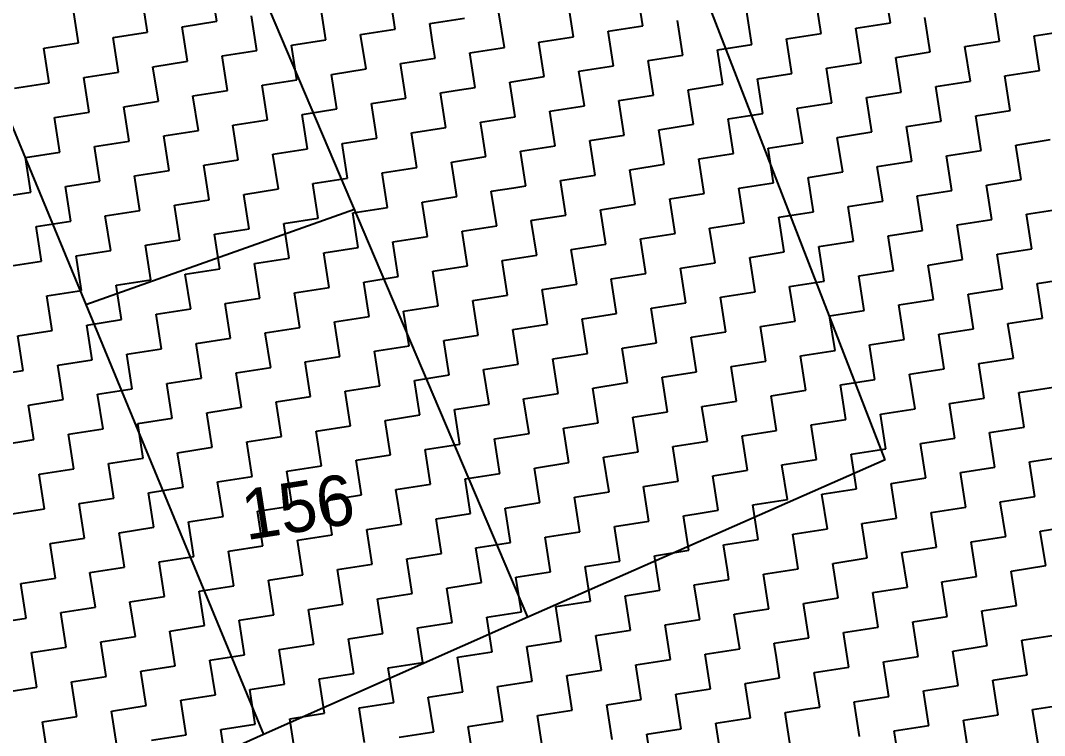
# Model space of a CAD drawing. Header units: metres. Extents: x 288492 to 290465, y 1999120 to 2001541.
# Drawn here: x 289636.4 to 289781.5, y 1999810.6 to 1999911.8 of the extents above; entities that cross this region are included whole.
import ezdxf
from ezdxf.enums import TextEntityAlignment as Align

# ---------------------------------------------------------------- set-up
doc = ezdxf.new("R2010")
doc.units = ezdxf.units.M
doc.header["$MEASUREMENT"] = 0
for name, color, linetype in [('POLY_HATCH', 12, 'Continuous'), ('POLY_PARCEL', 6, 'Continuous'), ('TEXT_PARCEL', 7, 'Continuous')]:
    doc.layers.add(name, color=color, linetype=linetype)
doc.styles.add('TEXT_MAP', font='KRDEV050.TTF')

# ---------------------------------------------------------------- blocks, each defined once
blk = doc.blocks.new('25')
at = {"layer": 'POLY_HATCH', "linetype": 'Continuous'}
for p, q in [((289675.21, 1999878.69), (289674.44, 1999883.74)), ((289665.09, 1999877.15), (289664.33, 1999882.21)), ((289701.26, 1999877.46), (289700.49, 1999882.52)), ((289737.42, 1999877.77), (289736.65, 1999882.83)), ((289773.58, 1999878.09), (289772.81, 1999883.14)), ((289654.98, 1999875.62), (289654.21, 1999880.67)), ((289691.14, 1999875.93), (289690.38, 1999880.99)), ((289727.3, 1999876.24), (289726.54, 1999881.3)), ((289763.47, 1999876.55), (289762.7, 1999881.61)), ((289681.03, 1999874.4), (289680.26, 1999879.45)), ((289717.19, 1999874.71), (289716.42, 1999879.76)), ((289753.35, 1999875.02), (289752.59, 1999880.08)), ((289789.51, 1999875.33), (289788.75, 1999880.39)), ((289670.15, 1999877.92), (289675.21, 1999878.69)), ((289670.92, 1999872.86), (289670.15, 1999877.92)), ((289706.31, 1999878.23), (289711.37, 1999879)), ((289706.72, 1999875.51), (289706.31, 1999878.23)), ((289732.36, 1999877.01), (289737.42, 1999877.77)), ((289743.24, 1999873.49), (289742.47, 1999878.54)), ((289768.52, 1999877.32), (289773.58, 1999878.09)), ((289779.4, 1999873.8), (289778.64, 1999878.85)), ((289660.04, 1999876.38), (289665.09, 1999877.15)), ((289660.8, 1999871.33), (289660.04, 1999876.38)), ((289696.2, 1999876.7), (289701.26, 1999877.46)), ((289696.97, 1999871.64), (289696.2, 1999876.7)), ((289722.25, 1999875.47), (289727.3, 1999876.24)), ((289733.13, 1999871.95), (289732.36, 1999877.01)), ((289758.41, 1999875.79), (289763.47, 1999876.55)), ((289769.29, 1999872.26), (289768.52, 1999877.32)), ((289794.57, 1999876.1), (289799.63, 1999876.86)), ((289649.92, 1999874.85), (289654.98, 1999875.62)), ((289650.69, 1999869.79), (289649.92, 1999874.85)), ((289686.09, 1999875.16), (289691.14, 1999875.93)), ((289686.85, 1999870.11), (289686.09, 1999875.16)), ((289707.08, 1999873.17), (289706.72, 1999875.51)), ((289712.13, 1999873.94), (289717.19, 1999874.71)), ((289723.01, 1999870.42), (289722.25, 1999875.47)), ((289748.3, 1999874.25), (289753.35, 1999875.02)), ((289759.18, 1999870.73), (289758.41, 1999875.79)), ((289784.46, 1999874.56), (289789.51, 1999875.33)), ((289795.34, 1999871.04), (289794.57, 1999876.1)), ((289675.97, 1999873.63), (289681.03, 1999874.4)), ((289676.74, 1999868.57), (289675.97, 1999873.63)), ((289702.02, 1999872.41), (289707.08, 1999873.17)), ((289712.9, 1999868.88), (289712.13, 1999873.94)), ((289738.18, 1999872.72), (289743.24, 1999873.49)), ((289749.06, 1999869.2), (289748.3, 1999874.25)), ((289774.35, 1999873.03), (289779.4, 1999873.8)), ((289785.23, 1999869.51), (289784.46, 1999874.56)), ((289665.86, 1999872.09), (289670.92, 1999872.86)), ((289666.63, 1999867.04), (289665.86, 1999872.09)), ((289691.91, 1999870.87), (289696.97, 1999871.64)), ((289702.79, 1999867.35), (289702.02, 1999872.41)), ((289728.07, 1999871.18), (289733.13, 1999871.95)), ((289738.95, 1999867.66), (289738.18, 1999872.72)), ((289764.23, 1999871.5), (289769.29, 1999872.26)), ((289775.11, 1999867.97), (289774.35, 1999873.03)), ((289655.75, 1999870.56), (289660.8, 1999871.33)), ((289656.51, 1999865.5), (289655.75, 1999870.56)), ((289692.68, 1999865.82), (289691.91, 1999870.87)), ((289717.96, 1999869.65), (289723.01, 1999870.42)), ((289728.84, 1999866.13), (289728.07, 1999871.18)), ((289754.12, 1999869.96), (289759.18, 1999870.73)), ((289765, 1999866.44), (289764.23, 1999871.5)), ((289790.28, 1999870.27), (289795.34, 1999871.04)), ((289791.05, 1999865.22), (289790.28, 1999870.27)), ((289645.63, 1999869.03), (289650.69, 1999869.79)), ((289681.8, 1999869.34), (289686.85, 1999870.11)), ((289682.56, 1999864.28), (289681.8, 1999869.34)), ((289710.59, 1999868.53), (289712.9, 1999868.88)), ((289718.73, 1999864.59), (289717.96, 1999869.65)), ((289744.01, 1999868.43), (289749.06, 1999869.2)), ((289754.89, 1999864.91), (289754.12, 1999869.96)), ((289780.17, 1999868.74), (289785.23, 1999869.51)), ((289780.94, 1999863.68), (289780.17, 1999868.74)), ((289671.68, 1999867.81), (289676.74, 1999868.57)), ((289672.45, 1999862.75), (289671.68, 1999867.81)), ((289697.73, 1999866.58), (289702.79, 1999867.35)), ((289707.85, 1999868.12), (289710.59, 1999868.53)), ((289708.61, 1999863.06), (289707.85, 1999868.12)), ((289733.89, 1999866.9), (289738.95, 1999867.66)), ((289744.77, 1999863.37), (289744.01, 1999868.43)), ((289770.06, 1999867.21), (289775.11, 1999867.97)), ((289770.82, 1999862.15), (289770.06, 1999867.21)), ((289661.57, 1999866.27), (289666.63, 1999867.04)), ((289662.34, 1999861.22), (289661.57, 1999866.27)), ((289687.62, 1999865.05), (289692.68, 1999865.82)), ((289698.5, 1999861.53), (289697.73, 1999866.58)), ((289723.78, 1999865.36), (289728.84, 1999866.13)), ((289734.66, 1999861.84), (289733.89, 1999866.9)), ((289759.94, 1999865.67), (289765, 1999866.44)), ((289760.71, 1999860.62), (289759.94, 1999865.67)), ((289651.46, 1999864.74), (289656.51, 1999865.5)), ((289652.22, 1999859.68), (289651.46, 1999864.74)), ((289677.51, 1999863.52), (289682.56, 1999864.28)), ((289688.39, 1999859.99), (289687.62, 1999865.05)), ((289713.67, 1999863.83), (289718.73, 1999864.59)), ((289724.55, 1999860.31), (289723.78, 1999865.36)), ((289749.83, 1999864.14), (289754.89, 1999864.91)), ((289785.99, 1999864.45), (289791.05, 1999865.22)), ((289786.76, 1999859.39), (289785.99, 1999864.45)), ((289667.39, 1999861.98), (289672.45, 1999862.75)), ((289678.27, 1999858.46), (289677.51, 1999863.52)), ((289703.56, 1999862.29), (289708.61, 1999863.06)), ((289713.85, 1999862.64), (289713.67, 1999863.83)), ((289739.72, 1999862.61), (289744.77, 1999863.37)), ((289750.6, 1999859.08), (289749.83, 1999864.14)), ((289775.88, 1999862.92), (289780.94, 1999863.68)), ((289776.65, 1999857.86), (289775.88, 1999862.92)), ((289657.28, 1999860.45), (289662.34, 1999861.22)), ((289668.16, 1999856.93), (289667.39, 1999861.98)), ((289693.44, 1999860.76), (289698.5, 1999861.53)), ((289704.32, 1999857.24), (289703.56, 1999862.29)), ((289714.44, 1999858.77), (289713.85, 1999862.64)), ((289729.6, 1999861.07), (289734.66, 1999861.84)), ((289740.48, 1999857.55), (289739.72, 1999862.61)), ((289765.77, 1999861.38), (289770.82, 1999862.15)), ((289766.53, 1999856.33), (289765.77, 1999861.38)), ((289647.17, 1999858.91), (289652.22, 1999859.68)), ((289658.05, 1999855.39), (289657.28, 1999860.45)), ((289683.33, 1999859.23), (289688.39, 1999859.99)), ((289694.21, 1999855.7), (289693.44, 1999860.76)), ((289719.49, 1999859.54), (289724.55, 1999860.31)), ((289730.37, 1999856.02), (289729.6, 1999861.07)), ((289755.65, 1999859.85), (289760.71, 1999860.62)), ((289756.42, 1999854.79), (289755.65, 1999859.85)), ((289791.82, 1999860.16), (289796.87, 1999860.93)), ((289792.58, 1999855.11), (289791.82, 1999860.16)), ((289647.94, 1999853.86), (289647.17, 1999858.91)), ((289673.22, 1999857.69), (289678.27, 1999858.46)), ((289684.1, 1999854.17), (289683.33, 1999859.23)), ((289709.38, 1999858), (289714.44, 1999858.77)), ((289720.26, 1999854.48), (289719.49, 1999859.54)), ((289745.54, 1999858.32), (289750.6, 1999859.08)), ((289746.31, 1999853.26), (289745.54, 1999858.32)), ((289781.7, 1999858.63), (289786.76, 1999859.39)), ((289782.47, 1999853.57), (289781.7, 1999858.63)), ((289663.1, 1999856.16), (289668.16, 1999856.93)), ((289673.98, 1999852.64), (289673.22, 1999857.69)), ((289699.27, 1999856.47), (289704.32, 1999857.24)), ((289710.15, 1999852.95), (289709.38, 1999858)), ((289735.43, 1999856.78), (289740.48, 1999857.55)), ((289736.19, 1999851.73), (289735.43, 1999856.78)), ((289771.59, 1999857.09), (289776.65, 1999857.86)), ((289772.36, 1999852.04), (289771.59, 1999857.09)), ((289652.99, 1999854.63), (289658.05, 1999855.39)), ((289663.87, 1999851.1), (289663.1, 1999856.16)), ((289689.15, 1999854.94), (289694.21, 1999855.7)), ((289700.03, 1999851.41), (289699.27, 1999856.47)), ((289725.32, 1999855.25), (289730.37, 1999856.02)), ((289726.08, 1999850.19), (289725.32, 1999855.25)), ((289761.48, 1999855.56), (289766.53, 1999856.33)), ((289762.24, 1999850.5), (289761.48, 1999855.56)), ((289642.88, 1999853.09), (289647.94, 1999853.86)), ((289653.76, 1999849.57), (289652.99, 1999854.63)), ((289679.04, 1999853.4), (289684.1, 1999854.17)), ((289689.92, 1999849.88), (289689.15, 1999854.94)), ((289715.2, 1999853.71), (289718.51, 1999854.22)), ((289715.97, 1999848.66), (289715.2, 1999853.71)), ((289718.51, 1999854.22), (289720.26, 1999854.48)), ((289751.36, 1999854.03), (289756.42, 1999854.79)), ((289752.13, 1999848.97), (289751.36, 1999854.03)), ((289787.53, 1999854.34), (289792.58, 1999855.11)), ((289788.29, 1999849.28), (289787.53, 1999854.34)), ((289668.93, 1999851.87), (289673.98, 1999852.64)), ((289679.81, 1999848.35), (289679.04, 1999853.4)), ((289705.09, 1999852.18), (289710.15, 1999852.95)), ((289741.25, 1999852.49), (289746.31, 1999853.26)), ((289742.02, 1999847.44), (289741.25, 1999852.49)), ((289777.41, 1999852.8), (289782.47, 1999853.57)), ((289778.18, 1999847.75), (289777.41, 1999852.8)), ((289658.81, 1999850.34), (289663.87, 1999851.1)), ((289669.69, 1999846.81), (289668.93, 1999851.87)), ((289694.98, 1999850.65), (289700.03, 1999851.41)), ((289705.86, 1999847.12), (289705.09, 1999852.18)), ((289731.14, 1999850.96), (289736.19, 1999851.73)), ((289731.91, 1999845.9), (289731.14, 1999850.96)), ((289767.3, 1999851.27), (289772.36, 1999852.04)), ((289768.07, 1999846.21), (289767.3, 1999851.27)), ((289793.35, 1999850.05), (289798.41, 1999850.82)), ((289648.7, 1999848.8), (289653.76, 1999849.57)), ((289659.58, 1999845.28), (289658.81, 1999850.34)), ((289684.86, 1999849.11), (289689.92, 1999849.88)), ((289695.74, 1999845.59), (289694.98, 1999850.65)), ((289721.03, 1999849.43), (289721.16, 1999849.45)), ((289721.79, 1999844.37), (289721.03, 1999849.43)), ((289721.16, 1999849.45), (289726.08, 1999850.19)), ((289757.19, 1999849.74), (289762.24, 1999850.5)), ((289757.95, 1999844.68), (289757.19, 1999849.74)), ((289783.24, 1999848.52), (289788.29, 1999849.28)), ((289794.12, 1999844.99), (289793.35, 1999850.05)), ((289649.47, 1999843.75), (289648.7, 1999848.8)), ((289674.75, 1999847.58), (289679.81, 1999848.35)), ((289685.63, 1999844.06), (289684.86, 1999849.11)), ((289710.91, 1999847.89), (289715.97, 1999848.66)), ((289711.68, 1999842.84), (289710.91, 1999847.89)), ((289747.07, 1999848.2), (289752.13, 1999848.97)), ((289747.84, 1999843.15), (289747.07, 1999848.2)), ((289773.12, 1999846.98), (289778.18, 1999847.75)), ((289784, 1999843.46), (289783.24, 1999848.52)), ((289664.64, 1999846.05), (289669.69, 1999846.81)), ((289675.52, 1999842.52), (289674.75, 1999847.58)), ((289700.8, 1999846.36), (289705.86, 1999847.12)), ((289701.57, 1999841.3), (289700.8, 1999846.36)), ((289736.96, 1999846.67), (289742.02, 1999847.44)), ((289737.73, 1999841.61), (289736.96, 1999846.67)), ((289763.01, 1999845.45), (289768.07, 1999846.21)), ((289773.89, 1999841.93), (289773.12, 1999846.98)), ((289654.53, 1999844.51), (289659.58, 1999845.28)), ((289665.41, 1999840.99), (289664.64, 1999846.05)), ((289690.69, 1999844.82), (289695.74, 1999845.59)), ((289691.45, 1999839.77), (289690.69, 1999844.82)), ((289726.85, 1999845.14), (289731.91, 1999845.9)), ((289727.62, 1999840.08), (289726.85, 1999845.14)), ((289763.78, 1999840.39), (289763.01, 1999845.45)), ((289789.06, 1999844.23), (289794.12, 1999844.99)), ((289644.41, 1999842.98), (289649.47, 1999843.75)), ((289655.29, 1999839.46), (289654.53, 1999844.51)), ((289680.57, 1999843.29), (289685.63, 1999844.06)), ((289681.34, 1999838.23), (289680.57, 1999843.29)), ((289716.74, 1999843.6), (289721.79, 1999844.37)), ((289717.5, 1999838.55), (289716.74, 1999843.6)), ((289752.9, 1999843.91), (289757.95, 1999844.68)), ((289753.66, 1999838.86), (289752.9, 1999843.91)), ((289778.95, 1999842.69), (289784, 1999843.46)), ((289789.83, 1999839.17), (289789.06, 1999844.23)), ((289670.46, 1999841.76), (289675.52, 1999842.52)), ((289671.23, 1999836.7), (289670.46, 1999841.76)), ((289706.62, 1999842.07), (289711.68, 1999842.84)), ((289707.39, 1999837.01), (289706.62, 1999842.07)), ((289742.79, 1999842.38), (289747.84, 1999843.15)), ((289743.55, 1999837.32), (289742.79, 1999842.38)), ((289768.83, 1999841.16), (289773.89, 1999841.93)), ((289779.71, 1999837.64), (289778.95, 1999842.69)), ((289660.35, 1999840.22), (289665.41, 1999840.99)), ((289696.51, 1999840.53), (289701.57, 1999841.3)), ((289697.28, 1999835.48), (289696.51, 1999840.53)), ((289732.67, 1999840.85), (289737.73, 1999841.61)), ((289733.44, 1999835.79), (289732.67, 1999840.85)), ((289758.72, 1999839.62), (289763.78, 1999840.39)), ((289769.6, 1999836.1), (289768.83, 1999841.16)), ((289794.88, 1999839.94), (289799.94, 1999840.7)), ((289650.24, 1999838.69), (289655.29, 1999839.46)), ((289661.12, 1999835.17), (289660.35, 1999840.22)), ((289686.4, 1999839), (289691.45, 1999839.77)), ((289687.16, 1999833.94), (289686.4, 1999839)), ((289722.56, 1999839.31), (289726.44, 1999839.9)), ((289723.33, 1999834.26), (289722.56, 1999839.31)), ((289726.44, 1999839.9), (289727.62, 1999840.08)), ((289748.61, 1999838.09), (289753.66, 1999838.86)), ((289759.49, 1999834.57), (289758.72, 1999839.62)), ((289784.77, 1999838.4), (289789.83, 1999839.17)), ((289795.65, 1999834.88), (289794.88, 1999839.94)), ((289651, 1999833.63), (289650.24, 1999838.69)), ((289676.28, 1999837.47), (289681.34, 1999838.23)), ((289677.05, 1999832.41), (289676.28, 1999837.47)), ((289712.45, 1999837.78), (289717.5, 1999838.55)), ((289713.21, 1999832.72), (289712.45, 1999837.78)), ((289738.5, 1999836.56), (289743.55, 1999837.32)), ((289749.38, 1999833.03), (289748.61, 1999838.09)), ((289774.66, 1999836.87), (289779.71, 1999837.64)), ((289785.54, 1999833.35), (289784.77, 1999838.4)), ((289666.17, 1999835.93), (289671.23, 1999836.7)), ((289666.94, 1999830.88), (289666.17, 1999835.93)), ((289702.33, 1999836.24), (289707.39, 1999837.01)), ((289703.1, 1999831.19), (289702.33, 1999836.24)), ((289729.08, 1999835.13), (289733.44, 1999835.79)), ((289739.26, 1999831.5), (289738.5, 1999836.56)), ((289764.54, 1999835.33), (289769.6, 1999836.1)), ((289775.42, 1999831.81), (289774.66, 1999836.87)), ((289656.06, 1999834.4), (289661.12, 1999835.17)), ((289656.83, 1999829.34), (289656.06, 1999834.4)), ((289692.22, 1999834.71), (289697.28, 1999835.48)), ((289692.99, 1999829.65), (289692.22, 1999834.71)), ((289718.27, 1999833.49), (289723.33, 1999834.26)), ((289728.38, 1999835.02), (289729.08, 1999835.13)), ((289729.15, 1999829.97), (289728.38, 1999835.02)), ((289754.43, 1999833.8), (289759.49, 1999834.57)), ((289765.31, 1999830.28), (289764.54, 1999835.33)), ((289790.59, 1999834.11), (289795.65, 1999834.88)), ((289645.95, 1999832.87), (289651, 1999833.63)), ((289646.71, 1999827.81), (289645.95, 1999832.87)), ((289682.11, 1999833.18), (289687.16, 1999833.94)), ((289682.88, 1999828.12), (289682.11, 1999833.18)), ((289719.04, 1999828.43), (289718.27, 1999833.49)), ((289744.32, 1999832.27), (289749.38, 1999833.03)), ((289755.2, 1999828.74), (289754.43, 1999833.8)), ((289780.48, 1999832.58), (289785.54, 1999833.35)), ((289791.36, 1999829.06), (289790.59, 1999834.11)), ((289672, 1999831.64), (289677.05, 1999832.41)), ((289672.76, 1999826.59), (289672, 1999831.64)), ((289708.16, 1999831.96), (289713.21, 1999832.72)), ((289708.92, 1999826.9), (289708.16, 1999831.96)), ((289734.21, 1999830.73), (289739.26, 1999831.5)), ((289745.09, 1999827.21), (289744.32, 1999832.27)), ((289770.37, 1999831.05), (289775.42, 1999831.81)), ((289781.25, 1999827.52), (289780.48, 1999832.58)), ((289661.88, 1999830.11), (289666.94, 1999830.88)), ((289662.65, 1999825.05), (289661.88, 1999830.11)), ((289698.04, 1999830.42), (289703.1, 1999831.19)), ((289698.81, 1999825.37), (289698.04, 1999830.42)), ((289724.09, 1999829.2), (289729.15, 1999829.97)), ((289734.97, 1999825.68), (289734.21, 1999830.73)), ((289760.26, 1999829.51), (289765.31, 1999830.28)), ((289771.13, 1999825.99), (289770.37, 1999831.05)), ((289651.77, 1999828.58), (289656.83, 1999829.34)), ((289652.54, 1999823.52), (289651.77, 1999828.58)), ((289687.93, 1999828.89), (289692.99, 1999829.65)), ((289688.7, 1999823.83), (289687.93, 1999828.89)), ((289713.98, 1999827.67), (289719.04, 1999828.43)), ((289724.86, 1999824.14), (289724.09, 1999829.2)), ((289750.14, 1999827.98), (289755.2, 1999828.74)), ((289761.02, 1999824.46), (289760.26, 1999829.51)), ((289786.3, 1999828.29), (289791.36, 1999829.06)), ((289787.07, 1999823.23), (289786.3, 1999828.29)), ((289641.66, 1999827.04), (289646.71, 1999827.81)), ((289677.82, 1999827.35), (289682.88, 1999828.12)), ((289678.59, 1999822.3), (289677.82, 1999827.35)), ((289703.87, 1999826.13), (289708.92, 1999826.9)), ((289714.75, 1999822.61), (289713.98, 1999827.67)), ((289740.03, 1999826.44), (289745.09, 1999827.21)), ((289750.91, 1999822.92), (289750.14, 1999827.98)), ((289776.19, 1999826.76), (289781.25, 1999827.52)), ((289667.71, 1999825.82), (289672.76, 1999826.59)), ((289668.47, 1999820.76), (289667.71, 1999825.82)), ((289693.75, 1999824.6), (289698.81, 1999825.37)), ((289704.63, 1999821.08), (289703.87, 1999826.13)), ((289729.92, 1999824.91), (289734.37, 1999825.59)), ((289734.37, 1999825.59), (289734.97, 1999825.68)), ((289740.8, 1999821.39), (289740.03, 1999826.44)), ((289766.08, 1999825.22), (289771.13, 1999825.99)), ((289776.96, 1999821.7), (289776.19, 1999826.76)), ((289657.59, 1999824.29), (289662.65, 1999825.05)), ((289658.36, 1999819.23), (289657.59, 1999824.29)), ((289683.64, 1999823.06), (289688.7, 1999823.83)), ((289694.52, 1999819.54), (289693.75, 1999824.6)), ((289719.8, 1999823.38), (289724.86, 1999824.14)), ((289730.68, 1999819.85), (289729.92, 1999824.91)), ((289755.97, 1999823.69), (289761.02, 1999824.46)), ((289766.85, 1999820.17), (289766.08, 1999825.22)), ((289792.13, 1999824), (289797.18, 1999824.77)), ((289792.89, 1999818.94), (289792.13, 1999824)), ((289647.48, 1999822.75), (289652.54, 1999823.52)), ((289648.25, 1999817.7), (289647.48, 1999822.75)), ((289673.53, 1999821.53), (289678.59, 1999822.3)), ((289684.41, 1999818.01), (289683.64, 1999823.06)), ((289709.69, 1999821.84), (289714.75, 1999822.61)), ((289720.57, 1999818.32), (289719.8, 1999823.38)), ((289745.85, 1999822.15), (289750.91, 1999822.92)), ((289756.73, 1999818.63), (289755.97, 1999823.69)), ((289782.01, 1999822.47), (289787.07, 1999823.23)), ((289782.78, 1999817.41), (289782.01, 1999822.47)), ((289674.3, 1999816.47), (289673.53, 1999821.53)), ((289699.58, 1999820.31), (289704.63, 1999821.08)), ((289710.46, 1999816.79), (289709.69, 1999821.84)), ((289735.74, 1999820.62), (289737.01, 1999820.81)), ((289737.01, 1999820.81), (289740.8, 1999821.39)), ((289746.62, 1999817.1), (289745.85, 1999822.15)), ((289771.9, 1999820.93), (289776.96, 1999821.7)), ((289772.67, 1999815.88), (289771.9, 1999820.93)), ((289663.42, 1999820), (289668.47, 1999820.76)), ((289664.18, 1999814.94), (289663.42, 1999820)), ((289689.47, 1999818.78), (289694.52, 1999819.54)), ((289700.34, 1999815.25), (289699.58, 1999820.31)), ((289725.63, 1999819.09), (289730.68, 1999819.85)), ((289736.51, 1999815.56), (289735.74, 1999820.62)), ((289761.79, 1999819.4), (289766.85, 1999820.17)), ((289762.56, 1999814.34), (289761.79, 1999819.4)), ((289653.3, 1999818.46), (289658.36, 1999819.23)), ((289654.07, 1999813.41), (289653.3, 1999818.46)), ((289679.35, 1999817.24), (289684.41, 1999818.01)), ((289690.23, 1999813.72), (289689.47, 1999818.78)), ((289715.51, 1999817.55), (289720.57, 1999818.32)), ((289726.39, 1999814.03), (289725.63, 1999819.09)), ((289751.68, 1999817.86), (289756.73, 1999818.63)), ((289752.44, 1999812.81), (289751.68, 1999817.86)), ((289787.84, 1999818.18), (289792.89, 1999818.94)), ((289788.6, 1999813.12), (289787.84, 1999818.18)), ((289643.19, 1999816.93), (289648.25, 1999817.7)), ((289669.24, 1999815.71), (289674.3, 1999816.47)), ((289680.12, 1999812.18), (289679.35, 1999817.24)), ((289705.4, 1999816.02), (289710.46, 1999816.79)), ((289716.28, 1999812.5), (289715.51, 1999817.55)), ((289741.56, 1999816.33), (289746.62, 1999817.1)), ((289742.33, 1999811.27), (289741.56, 1999816.33)), ((289777.72, 1999816.64), (289782.78, 1999817.41)), ((289778.49, 1999811.59), (289777.72, 1999816.64)), ((289659.13, 1999814.17), (289664.18, 1999814.94)), ((289670.01, 1999810.65), (289669.24, 1999815.71)), ((289695.29, 1999814.49), (289700.34, 1999815.25)), ((289706.17, 1999810.96), (289705.4, 1999816.02)), ((289731.45, 1999814.8), (289736.51, 1999815.56)), ((289767.61, 1999815.11), (289772.67, 1999815.88)), ((289768.38, 1999810.05), (289767.61, 1999815.11)), ((289649.01, 1999812.64), (289654.07, 1999813.41)), ((289659.89, 1999809.12), (289659.13, 1999814.17)), ((289685.18, 1999812.95), (289690.23, 1999813.72)), ((289696.06, 1999809.43), (289695.29, 1999814.49)), ((289721.34, 1999813.26), (289726.39, 1999814.03)), ((289732.22, 1999809.74), (289731.45, 1999814.8)), ((289757.5, 1999813.58), (289762.56, 1999814.34)), ((289758.27, 1999808.52), (289757.5, 1999813.58)), ((289793.66, 1999813.89), (289798.72, 1999814.65)), ((289794.43, 1999808.83), (289793.66, 1999813.89)), ((289649.78, 1999807.58), (289649.01, 1999812.64)), ((289675.06, 1999811.42), (289680.12, 1999812.18)), ((289685.94, 1999807.9), (289685.18, 1999812.95)), ((289711.22, 1999811.73), (289716.28, 1999812.5)), ((289722.1, 1999808.21), (289721.34, 1999813.26)), ((289747.39, 1999812.04), (289752.44, 1999812.81)), ((289748.15, 1999806.99), (289747.39, 1999812.04)), ((289783.55, 1999812.35), (289788.6, 1999813.12)), ((289784.32, 1999807.3), (289783.55, 1999812.35)), ((289664.95, 1999809.88), (289670.01, 1999810.65)), ((289675.83, 1999806.36), (289675.06, 1999811.42)), ((289701.11, 1999810.2), (289706.17, 1999810.96)), ((289711.99, 1999806.67), (289711.22, 1999811.73)), ((289737.27, 1999810.51), (289742.3, 1999811.27)), ((289738.04, 1999805.45), (289737.27, 1999810.51)), ((289742.3, 1999811.27), (289742.33, 1999811.27)), ((289773.44, 1999810.82), (289778.49, 1999811.59)), ((289774.2, 1999805.76), (289773.44, 1999810.82)), ((289654.84, 1999808.35), (289659.89, 1999809.12)), ((289665.72, 1999804.83), (289664.95, 1999809.88)), ((289691, 1999808.66), (289696.06, 1999809.43)), ((289701.88, 1999805.14), (289701.11, 1999810.2)), ((289727.16, 1999808.97), (289732.22, 1999809.74)), ((289727.93, 1999803.92), (289727.16, 1999808.97)), ((289763.32, 1999809.29), (289768.38, 1999810.05)), ((289764.09, 1999804.23), (289763.32, 1999809.29)), ((289789.37, 1999808.06), (289794.43, 1999808.83)), ((289644.72, 1999806.82), (289649.78, 1999807.58)), ((289655.6, 1999803.29), (289654.84, 1999808.35)), ((289680.89, 1999807.13), (289685.94, 1999807.9)), ((289691.77, 1999803.61), (289691, 1999808.66)), ((289717.05, 1999807.44), (289722.1, 1999808.21)), ((289717.81, 1999802.38), (289717.05, 1999807.44)), ((289753.21, 1999807.75), (289758.27, 1999808.52)), ((289753.98, 1999802.7), (289753.21, 1999807.75)), ((289790.14, 1999803.01), (289789.37, 1999808.06)), ((289670.77, 1999805.59), (289675.83, 1999806.36)), ((289681.65, 1999802.07), (289680.89, 1999807.13)), ((289706.94, 1999805.91), (289711.99, 1999806.67)), ((289707.7, 1999800.85), (289706.94, 1999805.91)), ((289743.1, 1999806.22), (289744.94, 1999806.5)), ((289743.86, 1999801.16), (289743.1, 1999806.22)), ((289744.94, 1999806.5), (289748.15, 1999806.99)), ((289779.26, 1999806.53), (289784.32, 1999807.3)), ((289780.03, 1999801.47), (289779.26, 1999806.53)), ((289660.66, 1999804.06), (289665.72, 1999804.83)), ((289671.54, 1999800.54), (289670.77, 1999805.59)), ((289696.82, 1999804.37), (289701.88, 1999805.14)), ((289697.59, 1999799.32), (289696.82, 1999804.37)), ((289732.98, 1999804.68), (289738.04, 1999805.45)), ((289733.75, 1999799.63), (289732.98, 1999804.68)), ((289769.15, 1999805), (289774.2, 1999805.76)), ((289769.91, 1999799.94), (289769.15, 1999805)), ((289795.19, 1999803.77), (289800.25, 1999804.54)), ((289650.55, 1999802.53), (289655.6, 1999803.29)), ((289661.43, 1999799), (289660.66, 1999804.06)), ((289686.71, 1999802.84), (289691.77, 1999803.61)), ((289687.48, 1999797.78), (289686.71, 1999802.84)), ((289722.87, 1999803.15), (289727.93, 1999803.92)), ((289723.64, 1999798.09), (289722.87, 1999803.15)), ((289759.03, 1999803.46), (289764.09, 1999804.23)), ((289759.8, 1999798.41), (289759.03, 1999803.46)), ((289785.08, 1999802.24), (289790.14, 1999803.01)), ((289795.96, 1999798.72), (289795.19, 1999803.77)), ((289651.31, 1999797.47), (289650.55, 1999802.53)), ((289676.6, 1999801.31), (289681.65, 1999802.07)), ((289712.76, 1999801.62), (289717.81, 1999802.38)), ((289713.53, 1999796.56), (289712.76, 1999801.62)), ((289748.92, 1999801.93), (289753.98, 1999802.7)), ((289749.47, 1999798.31), (289748.92, 1999801.93)), ((289774.97, 1999800.71), (289780.03, 1999801.47)), ((289785.85, 1999797.18), (289785.08, 1999802.24)), ((289666.48, 1999799.77), (289671.54, 1999800.54)), ((289677.36, 1999796.25), (289676.6, 1999801.31)), ((289702.65, 1999800.08), (289707.7, 1999800.85)), ((289703.41, 1999795.03), (289702.65, 1999800.08)), ((289738.81, 1999800.39), (289743.86, 1999801.16)), ((289739.57, 1999795.34), (289738.81, 1999800.39)), ((289764.86, 1999799.17), (289769.91, 1999799.94)), ((289775.74, 1999795.65), (289774.97, 1999800.71)), ((289656.37, 1999798.24), (289661.43, 1999799)), ((289667.25, 1999794.71), (289666.48, 1999799.77)), ((289692.53, 1999798.55), (289697.59, 1999799.32)), ((289693.3, 1999793.49), (289692.53, 1999798.55)), ((289728.69, 1999798.86), (289733.75, 1999799.63)), ((289729.46, 1999793.8), (289728.69, 1999798.86)), ((289754.74, 1999797.64), (289759.8, 1999798.41)), ((289765.62, 1999794.12), (289764.86, 1999799.17)), ((289790.91, 1999797.95), (289795.96, 1999798.72)), ((289646.26, 1999796.7), (289651.31, 1999797.47)), ((289657.14, 1999793.18), (289656.37, 1999798.24)), ((289682.42, 1999797.02), (289687.48, 1999797.78)), ((289683.19, 1999791.96), (289682.42, 1999797.02)), ((289718.58, 1999797.33), (289723.64, 1999798.09)), ((289719.35, 1999792.27), (289718.58, 1999797.33)), ((289744.63, 1999796.11), (289749.69, 1999796.87)), ((289749.69, 1999796.87), (289749.47, 1999798.31)), ((289755.51, 1999792.58), (289754.74, 1999797.64)), ((289780.79, 1999796.42), (289785.85, 1999797.18)), ((289791.67, 1999792.89), (289790.91, 1999797.95)), ((289647.03, 1999791.65), (289646.26, 1999796.7)), ((289672.31, 1999795.48), (289677.36, 1999796.25)), ((289673.07, 1999790.43), (289672.31, 1999795.48)), ((289708.47, 1999795.79), (289713.53, 1999796.56)), ((289709.24, 1999790.74), (289708.47, 1999795.79)), ((289745.4, 1999791.05), (289744.63, 1999796.11)), ((289770.68, 1999794.88), (289775.74, 1999795.65)), ((289781.56, 1999791.36), (289780.79, 1999796.42)), ((289662.19, 1999793.95), (289667.25, 1999794.71)), ((289662.96, 1999788.89), (289662.19, 1999793.95)), ((289698.36, 1999794.26), (289703.41, 1999795.03)), ((289699.12, 1999789.2), (289698.36, 1999794.26)), ((289734.52, 1999794.57), (289739.57, 1999795.34)), ((289735.28, 1999789.52), (289734.52, 1999794.57)), ((289760.57, 1999793.35), (289765.62, 1999794.12)), ((289771.45, 1999789.83), (289770.68, 1999794.88)), ((289652.08, 1999792.41), (289657.14, 1999793.18)), ((289652.85, 1999787.36), (289652.08, 1999792.41)), ((289688.24, 1999792.73), (289693.3, 1999793.49)), ((289689.01, 1999787.67), (289688.24, 1999792.73)), ((289724.41, 1999793.04), (289729.46, 1999793.8)), ((289725.17, 1999787.98), (289724.41, 1999793.04)), ((289752.86, 1999792.18), (289755.51, 1999792.58)), ((289761.33, 1999788.29), (289760.57, 1999793.35)), ((289786.62, 1999792.13), (289791.67, 1999792.89)), ((289641.97, 1999790.88), (289647.03, 1999791.65)), ((289678.13, 1999791.19), (289683.19, 1999791.96)), ((289678.9, 1999786.14), (289678.13, 1999791.19)), ((289714.29, 1999791.5), (289719.35, 1999792.27)), ((289715.06, 1999786.45), (289714.29, 1999791.5)), ((289740.34, 1999790.28), (289745.4, 1999791.05)), ((289750.45, 1999791.82), (289752.86, 1999792.18)), ((289751.22, 1999786.76), (289750.45, 1999791.82)), ((289776.5, 1999790.59), (289781.56, 1999791.36)), ((289787.38, 1999787.07), (289786.62, 1999792.13)), ((289668.02, 1999789.66), (289673.07, 1999790.43)), ((289668.78, 1999784.6), (289668.02, 1999789.66)), ((289704.18, 1999789.97), (289709.24, 1999790.74)), ((289704.95, 1999784.91), (289704.18, 1999789.97)), ((289730.23, 1999788.75), (289735.28, 1999789.52)), ((289741.11, 1999785.23), (289740.34, 1999790.28)), ((289766.39, 1999789.06), (289771.45, 1999789.83)), ((289777.27, 1999785.54), (289776.5, 1999790.59)), ((289657.9, 1999788.12), (289662.96, 1999788.89)), ((289658.67, 1999783.07), (289657.9, 1999788.12)), ((289694.07, 1999788.44), (289699.12, 1999789.2)), ((289694.83, 1999783.38), (289694.07, 1999788.44)), ((289720.12, 1999787.21), (289725.17, 1999787.98)), ((289731, 1999783.69), (289730.23, 1999788.75)), ((289756.28, 1999787.53), (289761.33, 1999788.29)), ((289767.16, 1999784), (289766.39, 1999789.06)), ((289792.44, 1999787.84), (289797.5, 1999788.61)), ((289647.79, 1999786.59), (289652.85, 1999787.36)), ((289648.56, 1999781.53), (289647.79, 1999786.59)), ((289683.95, 1999786.9), (289689.01, 1999787.67)), ((289684.72, 1999781.85), (289683.95, 1999786.9)), ((289710, 1999785.68), (289715.06, 1999786.45)), ((289720.88, 1999782.16), (289720.12, 1999787.21)), ((289746.16, 1999785.99), (289751.22, 1999786.76)), ((289756.59, 1999785.45), (289756.28, 1999787.53)), ((289782.33, 1999786.3), (289787.38, 1999787.07)), ((289793.21, 1999782.78), (289792.44, 1999787.84)), ((289673.84, 1999785.37), (289678.9, 1999786.14)), ((289674.61, 1999780.31), (289673.84, 1999785.37)), ((289699.89, 1999784.15), (289704.95, 1999784.91)), ((289710.77, 1999780.62), (289710, 1999785.68)), ((289736.05, 1999784.46), (289741.11, 1999785.23)), ((289746.93, 1999780.94), (289746.16, 1999785.99)), ((289757.04, 1999782.47), (289756.59, 1999785.45)), ((289772.21, 1999784.77), (289777.27, 1999785.54)), ((289783.09, 1999781.25), (289782.33, 1999786.3)), ((289663.73, 1999783.84), (289668.78, 1999784.6)), ((289664.5, 1999778.78), (289663.73, 1999783.84)), ((289700.66, 1999779.09), (289699.89, 1999784.15)), ((289725.94, 1999782.93), (289731, 1999783.69)), ((289736.82, 1999779.4), (289736.05, 1999784.46)), ((289762.1, 1999783.24), (289767.16, 1999784)), ((289772.98, 1999779.71), (289772.21, 1999784.77)), ((289653.62, 1999782.3), (289658.67, 1999783.07)), ((289654.38, 1999777.25), (289653.62, 1999782.3)), ((289689.78, 1999782.61), (289694.83, 1999783.38)), ((289690.54, 1999777.56), (289689.78, 1999782.61)), ((289715.83, 1999781.39), (289720.88, 1999782.16)), ((289726.71, 1999777.87), (289725.94, 1999782.93)), ((289751.99, 1999781.7), (289757.04, 1999782.47)), ((289762.87, 1999778.18), (289762.1, 1999783.24)), ((289788.15, 1999782.01), (289793.21, 1999782.78)), ((289788.92, 1999776.96), (289788.15, 1999782.01)), ((289643.5, 1999780.77), (289648.56, 1999781.53)), ((289679.66, 1999781.08), (289684.72, 1999781.85)), ((289680.43, 1999776.02), (289679.66, 1999781.08)), ((289705.71, 1999779.86), (289710.77, 1999780.62)), ((289716.59, 1999776.33), (289715.83, 1999781.39)), ((289741.88, 1999780.17), (289746.93, 1999780.94)), ((289752.75, 1999776.65), (289751.99, 1999781.7)), ((289778.04, 1999780.48), (289783.09, 1999781.25)), ((289778.8, 1999775.42), (289778.04, 1999780.48)), ((289669.55, 1999779.55), (289674.61, 1999780.31)), ((289670.32, 1999774.49), (289669.55, 1999779.55)), ((289695.6, 1999778.32), (289700.66, 1999779.09)), ((289706.48, 1999774.8), (289705.71, 1999779.86)), ((289731.76, 1999778.64), (289736.82, 1999779.4)), ((289742.64, 1999775.11), (289741.88, 1999780.17)), ((289767.92, 1999778.95), (289772.98, 1999779.71)), ((289768.69, 1999773.89), (289767.92, 1999778.95)), ((289659.44, 1999778.01), (289664.5, 1999778.78)), ((289660.21, 1999772.96), (289659.44, 1999778.01)), ((289685.49, 1999776.79), (289690.54, 1999777.56)), ((289696.37, 1999773.27), (289695.6, 1999778.32)), ((289721.65, 1999777.1), (289726.71, 1999777.87)), ((289732.53, 1999773.58), (289731.76, 1999778.64)), ((289757.81, 1999777.41), (289760.79, 1999777.87)), ((289758.58, 1999772.36), (289757.81, 1999777.41)), ((289760.79, 1999777.87), (289762.87, 1999778.18)), ((289793.97, 1999777.73), (289799.03, 1999778.49)), ((289794.74, 1999772.67), (289793.97, 1999777.73)), ((289649.33, 1999776.48), (289654.38, 1999777.25)), ((289650.09, 1999771.42), (289649.33, 1999776.48)), ((289675.37, 1999775.26), (289680.43, 1999776.02)), ((289686.25, 1999771.73), (289685.49, 1999776.79)), ((289711.54, 1999775.57), (289716.59, 1999776.33)), ((289722.42, 1999772.05), (289721.65, 1999777.1)), ((289747.7, 1999775.88), (289752.75, 1999776.65)), ((289783.86, 1999776.19), (289788.92, 1999776.96)), ((289784.63, 1999771.14), (289783.86, 1999776.19)), ((289665.26, 1999773.72), (289670.32, 1999774.49)), ((289676.14, 1999770.2), (289675.37, 1999775.26)), ((289701.42, 1999774.03), (289706.48, 1999774.8)), ((289712.3, 1999770.51), (289711.54, 1999775.57)), ((289737.59, 1999774.35), (289742.64, 1999775.11)), ((289748.47, 1999770.82), (289747.7, 1999775.88)), ((289773.75, 1999774.66), (289778.8, 1999775.42)), ((289774.51, 1999769.6), (289773.75, 1999774.66)), ((289738.35, 1999769.29), (289737.59, 1999774.35))]:
    blk.add_line(p, q, dxfattribs=at)
at = {"layer": 'POLY_PARCEL'}
for p, q in [((289772.59, 1999814.24), (289711.2, 1999974.48)), ((289720.28, 1999791.47), (289648.59, 1999962.09)), ((289636.47, 1999884.91), (289681.63, 1999774.52)), ((289655.91, 1999837.38), (289695.19, 1999851.18)), ((289772.59, 1999814.24), (289720.28, 1999791.47)), ((289720.28, 1999791.47), (289681.63, 1999774.52)), ((289681.63, 1999774.52), (289531.9, 1999707.79))]:
    blk.add_line(p, q, dxfattribs=at)
at = {"layer": 'TEXT_PARCEL', "style": 'TEXT_MAP'}
blk.add_text('156', height=7.365, rotation=8.6241, dxfattribs=at).set_placement((289686.76, 1999807.75), align=Align.MIDDLE)

msp = doc.modelspace()

# ---------------------------------------------------------------- block references
at = {"xscale": 0.9698261639439751, "yscale": 0.9698261639439751, "zscale": 0.9698261639439751, "rotation": 0.222768048152709}
msp.add_blockref('25', (16272.72, 59299.43), dxfattribs=at)

doc.saveas('drawing.dxf')
